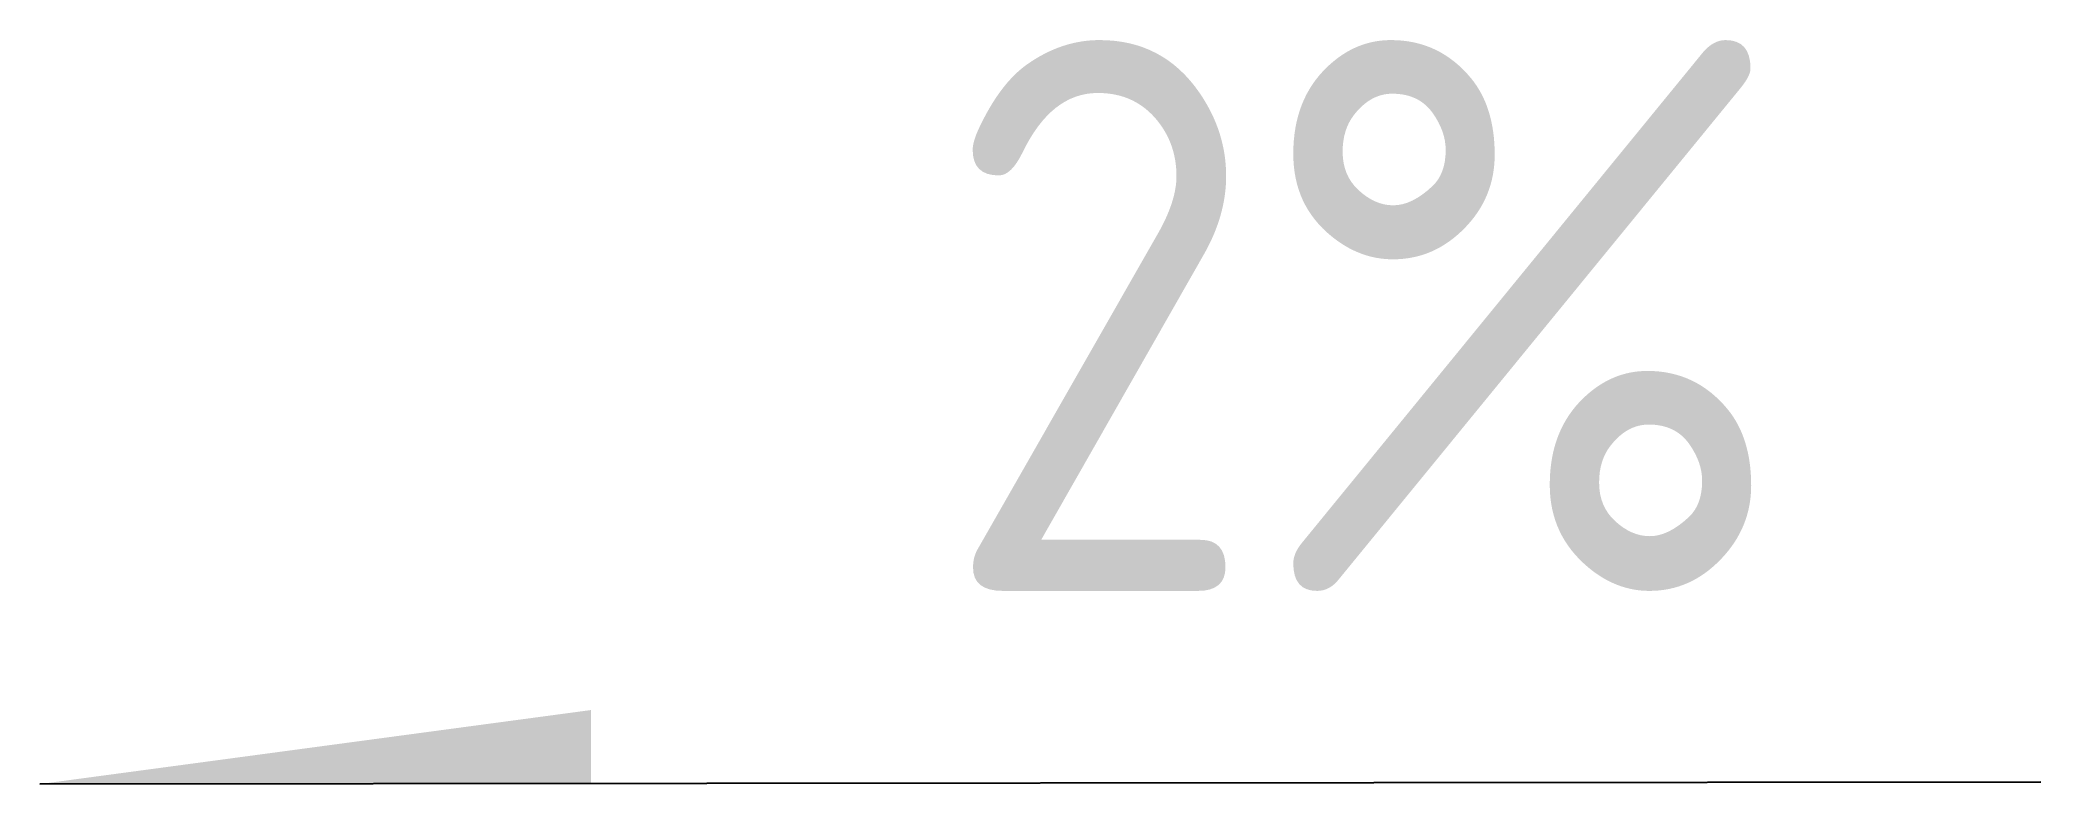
# Model space of a CAD drawing. Header units: millimetres. Extents: x 0 to 1089, y -1 to 404.
import ezdxf

# ---------------------------------------------------------------- set-up
doc = ezdxf.new("R2010")
doc.units = ezdxf.units.MM
doc.styles.add('国标', font='gbenor.shx', dxfattribs={"bigfont": 'gbcbig.shx'})

# ---------------------------------------------------------------- blocks, each defined once
blk = doc.blocks.new('podufuhao1')
blk.add_hatch(color=4).paths.add_polyline_path([(0, 0), (300, 0.3), (300, 40.3)])
at = {"color": 4}
blk.add_lwpolyline([(1089.5, 1), (0, 0)], dxfattribs=at)

msp = doc.modelspace()

# ---------------------------------------------------------------- block references
msp.add_blockref('podufuhao1', (-0.1, -1.1))

# ---------------------------------------------------------------- texts
at = {"color": 7, "style": '国标'}
msp.add_text('2%%%', height=300, dxfattribs=at).set_placement((489.5, 104.1))

doc.saveas('drawing.dxf')
